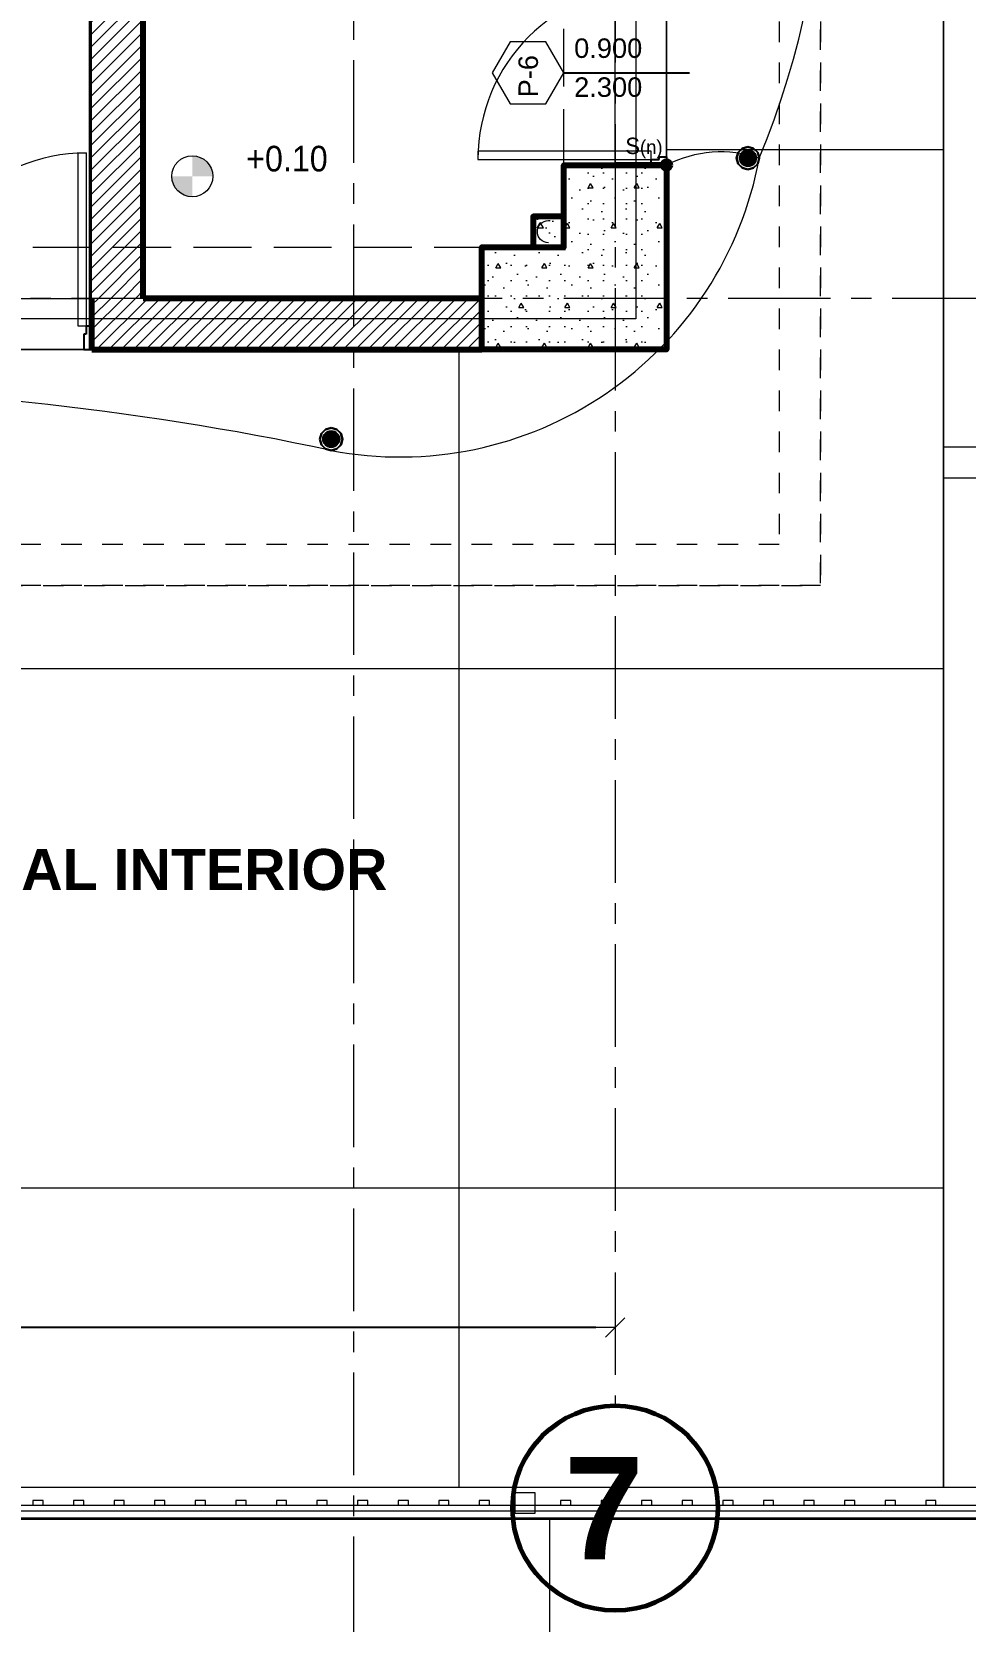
# Model space of a CAD drawing. Header units: inches. Extents: x 2704.1 to 2801.6, y 2415.6 to 2497.
# Drawn here: x 2761.33 to 2765.88, y 2426.38 to 2434.14 of the extents above; entities that cross this region are included whole.
import ezdxf
from ezdxf.lldxf.tags import DXFTag

# ---------------------------------------------------------------- set-up
doc = ezdxf.new("R2010")
doc.units = ezdxf.units.IN
doc.set_wipeout_variables(frame=1)
doc.header["$PDMODE"] = 1
for name, pattern in [('Hidden Line', [0.391222, 0.282222, -0.109]), ('Punto & Raya', [0.65, 0.5, -0.075, 0, -0.075]), ('Rayas', [0.1, 0.05, -0.05]), ('super', [0.125, 0.075, -0.05]), ('Wipeout_Contour', [1, 0, -1])]:
    doc.linetypes.add(name, pattern=pattern)
for name, color, linetype, lineweight in [('.', 10, 'Continuous', 0), ('ALUMBRADO_PVC', 6, 'PVC1', 30), ('pulsador', 4, 'Continuous', 40)]:
    doc.layers.add(name, color=color, linetype=linetype, lineweight=lineweight)
for name, color, linetype in [('02 _ ARQ _ ALB _ Cotas Ejes', 7, 'Continuous'), ('02 _ ARQ _ ALB _ Ejes Generales', 7, 'Continuous'), ('02 _ ARQ _ ZON _ Espacio.3D', 7, 'Continuous'), ('08 _ STR _ EXT _ 06 Columnas', 7, 'Continuous'), ('08 _ STR _ EXT _ 07 Losa Aligerada', 7, 'Continuous'), ('08 _ STR _ EXT _ 09 Vigas', 7, 'Continuous'), ('08 _ STR _ EXT _ 10 Vereda Exterior', 7, 'Continuous'), ('08 _ STR _ EXT _ Cerco Perimetrico', 7, 'Continuous'), ('08 _ STR _ EXT _ Estacionamiento-Pavimento', 7, 'Continuous'), ('Dibujo 2D - General', 7, 'Continuous'), ('ESQUEMAS', 7, 'Continuous'), ('Estructura - 04 MURO', 7, 'Continuous'), ('Estructura - Carga', 7, 'Continuous'), ('Estructura Compleja - Cubiertas', 7, 'Continuous'), ('Interior - Equipamiento', 7, 'Continuous'), ('LEYENDA', 7, 'Continuous'), ('Marcador - Secciones', 251, 'Continuous'), ('MEP - HVAC', 7, 'Continuous'), ('Notas - Textos', 7, 'Continuous')]:
    doc.layers.add(name, color=color, linetype=linetype)
doc.layers.add('DLX_TERR_LUM', color=7, linetype='Continuous', true_color=0x92fcfc)
doc.styles.add('Estilo_Generado_1', font='swisseb.ttf')
doc.styles.add('Estilo_Generado_4', font='swisse.ttf')
doc.styles.add('Texto - 080', font='GOTHIC.TTF', dxfattribs={"height": 0.08})
doc.styles.add('{18b73a54-fa43-428c-adcb-c1c7bbdf2c84}', font='Simplex.shx')
tags = doc.linetypes.add('PVC1', pattern='A,1,-0.19772,["PVC",{18b73a54-fa43-428c-adcb-c1c7bbdf2c84},S=0.13,R=0,X=0,Y=-0.061851],-0.507647', length=1.705367).pattern_tags.tags
tags[6] = DXFTag(74, 10)
doc.dimstyles.new('Estilo_Generado__1', dxfattribs={"dimtxt": 0.125, "dimasz": 0.095, "dimexe": 0.18, "dimexo": 0.3, "dimgap": 0, "dimtad": 0, "dimtih": 1, "dimtoh": 1, "dimzin": 0, "dimdsep": 46, "dimtxsty": 'Estilo_Generado_4', "dimblk": 'ARROWHEAD_6', "dimblk1": 'ARROWHEAD_6', "dimblk2": 'ARROWHEAD_6', "dimcen": 0.09, "dimse1": 1, "dimse2": 1, "dimclrd": 144, "dimclre": 144, "dimclrt": 7, "dimadec": 0, "dimazin": 0, "dimtfac": 1, "dimtdec": 4, "dimtmove": 0, "dimatfit": 3, "dimfxl": 1, "dimtolj": 1, "dimtzin": 0, "dimarcsym": 0})
pattern_1 = [(45, (2712.85563, 2425.385773), (-0.030052038, 0.030052038), [])]

# ---------------------------------------------------------------- blocks, each defined once
blk = doc.blocks.new('ARROWHEAD_6')
at = {"color": 0, "linetype": 'Continuous', "lineweight": 0}
for p, q in [((0, 0), (-1, 0)), ((-0.5, -0.5), (0.5, 0.5))]:
    blk.add_line(p, q, dxfattribs=at)
blk = doc.blocks.new('*D74')
at = {"layer": '02 _ ARQ _ ALB _ Cotas Ejes', "color": 144, "linetype": 'Continuous', "lineweight": -2, "transparency": 16777216}
for p, q in [((2757.2706, 2427.8164), (2760.4442, 2427.8164)), ((2764.0806, 2427.8164), (2760.8317, 2427.8164))]:
    blk.add_line(p, q, dxfattribs=at)
at = {"layer": 'Defpoints', "color": 0, "linetype": 'Continuous', "transparency": 16777216}
for p in [(2764.1756, 2432.8358), (2757.1756, 2428.1316), (2764.1756, 2427.8164)]:
    blk.add_point(p, dxfattribs=at)
at = {"layer": '02 _ ARQ _ ALB _ Cotas Ejes', "color": 144, "linetype": 'Continuous', "lineweight": -2, "transparency": 16777216, "xscale": 0.095, "yscale": 0.095, "zscale": 0.095, "rotation": 180}
blk.add_blockref('ARROWHEAD_6', (2757.1756, 2427.8164), dxfattribs=at)
at = {"layer": '02 _ ARQ _ ALB _ Cotas Ejes', "color": 144, "linetype": 'Continuous', "lineweight": -2, "transparency": 16777216, "xscale": 0.095, "yscale": 0.095, "zscale": 0.095}
blk.add_blockref('ARROWHEAD_6', (2764.1756, 2427.8164), dxfattribs=at)
at = {"layer": '02 _ ARQ _ ALB _ Cotas Ejes', "color": 7, "linetype": 'Continuous', "lineweight": 13, "transparency": 16777216, "insert": (2760.638, 2427.8164), "char_height": 0.125, "attachment_point": 5, "style": 'Estilo_Generado_4'}
blk.add_mtext('\\A1;7.00', dxfattribs=at)
blk = doc.blocks.new('luminaria exterior')
at = {"layer": '.'}
h = blk.add_hatch(dxfattribs=at)
h.set_pattern_fill('TRIANG', color=4, scale=0.005)
h.set_pattern_definition([(60, (0, 0), (-0.000937499998, 0.00162379763), [0.0009375, -0.0009375]), (120, (0, 0), (-0.001874999998, 1e-12), [0.0009375, -0.0009375]), (0, (-0.0004687, 0.0008119), (0.0009375, 0.00162379763), [0.0009375, -0.0009375])])
edge = h.paths.add_edge_path()
edge.add_arc((123.5526, 16.6566), 0.0381, 0, 360)
h = blk.add_hatch(dxfattribs=at)
h.set_pattern_fill('TRANS', color=4)
h.set_pattern_definition([(0, (0, 0), (0, 0.25), []), (0, (0, 0.125), (0, 0.25), [0.125, -0.125])])
h.paths.add_polyline_path([(123.5249, 16.6566, 1), (123.5802, 16.6566, 1)])
at = {"color": 3}
blk.add_circle((123.5526, 16.6566), 0.0395, dxfattribs=at)
at = {"layer": 'DLX_TERR_LUM', "color": 3}
for points in [[(123.5048, 16.6841, 0), (123.4974, 16.6566, 0)], [(123.4974, 16.6566, 0), (123.5048, 16.6841, 0)], [(123.4977, 16.6566, 0), (123.5051, 16.6841, 0)], [(123.5051, 16.6841, 0), (123.4977, 16.6566, 0)], [(123.5249, 16.7042, 0), (123.5048, 16.6841, 0)], [(123.5048, 16.6841, 0), (123.5249, 16.7042, 0)], [(123.5048, 16.6841, 0), (123.5051, 16.6841, 0)], [(123.5051, 16.6841, 0), (123.5048, 16.6841, 0)], [(123.5051, 16.6841, 0), (123.5252, 16.7042, 0)], [(123.5252, 16.7042, 0), (123.5051, 16.6841, 0)], [(123.5182, 16.6763, 0), (123.5129, 16.6566, 0)], [(123.5129, 16.6566, 0), (123.5182, 16.6763, 0)], [(123.5327, 16.6908, 0), (123.5182, 16.6763, 0)], [(123.5182, 16.6763, 0), (123.5327, 16.6908, 0)], [(123.5524, 16.7116, 0), (123.5249, 16.7042, 0)], [(123.5249, 16.7042, 0), (123.5524, 16.7116, 0)], [(123.5249, 16.7042, 0), (123.5252, 16.7042, 0)], [(123.5252, 16.7042, 0), (123.5249, 16.7042, 0)], [(123.5252, 16.7042, 0), (123.5527, 16.7116, 0)], [(123.5527, 16.7116, 0), (123.5252, 16.7042, 0)], [(123.5524, 16.6961, 0), (123.5327, 16.6908, 0)], [(123.5327, 16.6908, 0), (123.5524, 16.6961, 0)], [(123.5799, 16.7042, 0), (123.5524, 16.7116, 0)], [(123.5524, 16.7116, 0), (123.5799, 16.7042, 0)], [(123.5722, 16.6908, 0), (123.5524, 16.6961, 0)], [(123.5524, 16.6961, 0), (123.5722, 16.6908, 0)], [(123.5527, 16.7116, 0), (123.5802, 16.7042, 0)], [(123.5802, 16.7042, 0), (123.5527, 16.7116, 0)], [(123.5722, 16.6908, 0), (123.5866, 16.6763, 0)], [(123.6, 16.6841, 0), (123.5799, 16.7042, 0)], [(123.5799, 16.7042, 0), (123.6, 16.6841, 0)], [(123.5802, 16.7042, 0), (123.6004, 16.6841, 0)], [(123.6004, 16.6841, 0), (123.5802, 16.7042, 0)], [(123.5919, 16.6566, 0), (123.5866, 16.6763, 0)], [(123.5866, 16.6763, 0), (123.5919, 16.6566, 0)], [(123.6074, 16.6566, 0), (123.6, 16.6841, 0)], [(123.6, 16.6841, 0), (123.6074, 16.6566, 0)], [(123.6004, 16.6841, 0), (123.6077, 16.6566, 0)], [(123.6077, 16.6566, 0), (123.6004, 16.6841, 0)], [(123.4974, 16.6566, 0), (123.4977, 16.6566, 0)], [(123.4974, 16.6566, 0), (123.5048, 16.6291, 0)], [(123.4977, 16.6566, 0), (123.4974, 16.6566, 0)], [(123.5048, 16.6291, 0), (123.4974, 16.6566, 0)], [(123.5051, 16.6291, 0), (123.4977, 16.6566, 0)], [(123.4977, 16.6566, 0), (123.5051, 16.6291, 0)], [(123.5048, 16.6291, 0), (123.5249, 16.6089, 0)], [(123.5249, 16.6089, 0), (123.5048, 16.6291, 0)], [(123.5252, 16.6089, 0), (123.5051, 16.6291, 0)], [(123.5051, 16.6291, 0), (123.5252, 16.6089, 0)], [(123.5129, 16.6566, 0), (123.5182, 16.6368, 0)], [(123.5182, 16.6368, 0), (123.5129, 16.6566, 0)], [(123.5182, 16.6368, 0), (123.5327, 16.6224, 0)], [(123.5327, 16.6224, 0), (123.5182, 16.6368, 0)], [(123.5249, 16.6089, 0), (123.5524, 16.6016, 0)], [(123.5252, 16.6089, 0), (123.5249, 16.6089, 0)], [(123.5249, 16.6089, 0), (123.5252, 16.6089, 0)], [(123.5524, 16.6016, 0), (123.5249, 16.6089, 0)], [(123.5527, 16.6016, 0), (123.5252, 16.6089, 0)], [(123.5252, 16.6089, 0), (123.5527, 16.6016, 0)], [(123.5327, 16.6224, 0), (123.5524, 16.6171, 0)], [(123.5524, 16.6171, 0), (123.5327, 16.6224, 0)], [(123.5524, 16.6171, 0), (123.5722, 16.6224, 0)], [(123.5722, 16.6224, 0), (123.5524, 16.6171, 0)], [(123.5524, 16.6016, 0), (123.5799, 16.6089, 0)], [(123.5799, 16.6089, 0), (123.5524, 16.6016, 0)], [(123.5802, 16.6089, 0), (123.5527, 16.6016, 0)], [(123.5527, 16.6016, 0), (123.5802, 16.6089, 0)], [(123.5722, 16.6224, 0), (123.5866, 16.6368, 0)], [(123.5866, 16.6368, 0), (123.5722, 16.6224, 0)], [(123.5799, 16.6089, 0), (123.6, 16.6291, 0)], [(123.6, 16.6291, 0), (123.5799, 16.6089, 0)], [(123.5799, 16.6089, 0), (123.5802, 16.6089, 0)], [(123.5802, 16.6089, 0), (123.5799, 16.6089, 0)], [(123.6004, 16.6291, 0), (123.5802, 16.6089, 0)], [(123.5802, 16.6089, 0), (123.6004, 16.6291, 0)], [(123.5866, 16.6368, 0), (123.5919, 16.6566, 0)], [(123.5919, 16.6566, 0), (123.5866, 16.6368, 0)], [(123.6, 16.6291, 0), (123.6074, 16.6566, 0)], [(123.6074, 16.6566, 0), (123.6, 16.6291, 0)], [(123.6077, 16.6566, 0), (123.6004, 16.6291, 0)], [(123.6004, 16.6291, 0), (123.6077, 16.6566, 0)], [(123.6074, 16.6566, 0), (123.6077, 16.6566, 0)], [(123.6077, 16.6566, 0), (123.6074, 16.6566, 0)]]:
    blk.add_polyline3d(points, dxfattribs=at)
at = {"layer": 'DLX_TERR_LUM'}
for points in [[(123.5524, 16.7116, 0), (123.5527, 16.7116, 0)], [(123.5527, 16.7116, 0), (123.5524, 16.7116, 0)], [(123.5866, 16.6763, 0), (123.5722, 16.6908, 0)], [(123.5799, 16.7042, 0), (123.5802, 16.7042, 0)], [(123.5802, 16.7042, 0), (123.5799, 16.7042, 0)], [(123.6, 16.6841, 0), (123.6004, 16.6841, 0)], [(123.6004, 16.6841, 0), (123.6, 16.6841, 0)], [(123.5048, 16.6291, 0), (123.5051, 16.6291, 0)], [(123.5051, 16.6291, 0), (123.5048, 16.6291, 0)], [(123.5524, 16.6016, 0), (123.5527, 16.6016, 0)], [(123.5527, 16.6016, 0), (123.5524, 16.6016, 0)], [(123.6, 16.6291, 0), (123.6004, 16.6291, 0)], [(123.6004, 16.6291, 0), (123.6, 16.6291, 0)]]:
    blk.add_polyline3d(points, dxfattribs=at)
blk = doc.blocks.new('pulsador')
at = {"layer": 'pulsador', "lineweight": 40}
h = blk.add_hatch(color=4, dxfattribs=at)
h.dxf.hatch_style = 1
h.paths.add_polyline_path([(246.2314, 46.0882, 1), (246.279, 46.0882, 1)])
h.paths.add_polyline_path([(246.2786, 46.0882, -1), (246.2317, 46.0882, -1)], flags=16)
h.paths.add_polyline_path([(246.271, 46.0882, -1), (246.2393, 46.0882, -1)], flags=0)
at = {"layer": 'pulsador'}
h = blk.add_hatch(color=4, dxfattribs=at)
h.dxf.hatch_style = 1
h.paths.add_polyline_path([(246.2393, 46.0882, 1), (246.271, 46.0882, 1)])
at = {"layer": 'pulsador', "color": 4, "lineweight": 50}
blk.add_circle((246.2552, 46.0882), 0.0238, dxfattribs=at)
at = {"layer": 'pulsador', "color": 4, "lineweight": 40}
blk.add_circle((246.2552, 46.0882), 0.0235, dxfattribs=at)
at = {"layer": 'pulsador', "color": 4}
blk.add_circle((246.2552, 46.0882), 0.0159, dxfattribs=at)

msp = doc.modelspace()

# ---------------------------------------------------------------- hatches: boundary and pattern name
at = {"linetype": 'Continuous', "lineweight": 13, "true_color": 0x636466}
for points in [[(2762.1145, 2433.4313), (2762.2145, 2433.4313), (2762.2069, 2433.4696), (2762.1853, 2433.502), (2762.1528, 2433.5237), (2762.1145, 2433.5313)], [(2762.1145, 2433.4313), (2762.0145, 2433.4313), (2762.0222, 2433.393), (2762.0438, 2433.3606), (2762.0763, 2433.3389), (2762.1145, 2433.3313)]]:
    msp.add_hatch(color=251, dxfattribs=at).paths.add_polyline_path(points)
at = {"layer": '08 _ STR _ EXT _ 10 Vereda Exterior', "linetype": 'Continuous', "lineweight": 13}
h = msp.add_hatch(dxfattribs=at)
h.set_pattern_fill('RETÍCULA_100X100_0002', color=251, style=0, pattern_type=2)
h.set_pattern_definition([(360, (2716.613, 2443.6885), (0, 2.53199), []), (90, (2716.613, 2443.6885), (-3.6, 0), [])])
h.paths.add_polyline_path([(2715.0256, 2429.0071), (2717.1469, 2426.8858), (2722.1756, 2426.8858), (2722.1756, 2431.8858), (2753.3756, 2431.8858), (2753.3756, 2426.8858), (2765.7756, 2426.8858), (2765.7756, 2444.4717), (2764.4256, 2444.4717), (2764.4256, 2432.5858), (2721.9256, 2432.5858), (2721.9256, 2433.2358), (2719.3758, 2433.2358, -0.414214), (2719.1257, 2433.4858), (2719.1257, 2434.2358, -0.414213), (2719.3758, 2434.4858), (2721.9256, 2434.4858), (2721.9256, 2437.3858), (2719.3758, 2437.3858, -0.414214), (2719.1257, 2437.6358), (2719.1257, 2438.3858, -0.414213), (2719.3758, 2438.6358), (2721.9256, 2438.6358), (2721.9256, 2441.5358), (2719.3757, 2441.5358, -0.414214), (2719.1257, 2441.7858), (2719.1257, 2442.5358, -0.414213), (2719.3757, 2442.7858), (2721.6256, 2442.7858), (2721.6262, 2446.4357), (2715.0256, 2446.4357)])
at = {"layer": 'Estructura - Carga', "linetype": 'Continuous', "lineweight": 13}
h = msp.add_hatch(dxfattribs=at)
h.set_pattern_fill('HORMIGÓN_ARMADO_0002', color=251, style=0, pattern_type=2)
h.set_pattern_definition([(0, (2712.85563, 2425.38577), (0, 0.3117692), [0.03, -0.15]), (0, (2712.94563, 2425.54166), (0, 0.3117692), [0.03, -0.15]), (60, (2712.85563, 2425.38577), (-0.27, 0.1558846), [0.03, -0.15]), (60, (2713.03563, 2425.38577), (-0.27, 0.1558846), [0.03, -0.15]), (120, (2712.88563, 2425.38577), (0.27, 0.1558846), [0.03, -0.15]), (120, (2713.06563, 2425.38577), (0.27, 0.1558846), [0.03, -0.15]), (0, (2712.85563, 2425.41577), (0, 0.06), [0, -0.06, 0, -0.09]), (45, (2712.88563, 2425.41577), (-0.04242641, 0.04242641), [0, -0.045, 0, -0.075])])
h.paths.add_polyline_path([(2763.7756, 2433.0858), (2763.9256, 2433.0858), (2763.9256, 2433.2358), (2763.7756, 2433.2358)])

# ---------------------------------------------------------------- linework, layer by layer
at = {"color": 251, "linetype": 'Continuous', "lineweight": 13, "true_color": 0x636466}
msp.add_circle((2762.1145, 2433.4313), 0.1, dxfattribs=at)
at = {"layer": '02 _ ARQ _ ALB _ Ejes Generales', "color": 251, "linetype": 'Punto & Raya', "lineweight": 13}
msp.add_line((2764.1756, 2471.2858), (2764.1756, 2427.4358), dxfattribs=at)
at = {"layer": '02 _ ARQ _ ZON _ Espacio.3D', "color": 9, "linetype": 'Continuous', "lineweight": 5, "flags": 128}
for points in [[(2757.4256, 2432.8358), (2761.6256, 2432.8358), (2761.6256, 2436.8358), (2757.4256, 2436.8358)], [(2761.8756, 2436.8358), (2761.8756, 2432.8358), (2763.5256, 2432.8358), (2763.5256, 2433.0858), (2763.9256, 2433.0858), (2763.9256, 2433.4858), (2764.1756, 2433.4858), (2764.1756, 2436.8358)]]:
    msp.add_lwpolyline(points, close=True, dxfattribs=at)
at = {"layer": '08 _ STR _ EXT _ 07 Losa Aligerada', "color": 254, "linetype": 'Rayas', "lineweight": 18, "flags": 128}
msp.add_lwpolyline([(2721.0256, 2453.325), (2720.5256, 2453.325), (2720.5256, 2431.1858), (2738.0909, 2431.1858), (2738.0909, 2432.5858), (2743.2871, 2432.5858), (2743.2871, 2431.3863), (2749.9256, 2431.3863), (2749.9256, 2428.7611), (2757.4256, 2428.7611), (2757.4256, 2431.4358), (2765.1756, 2431.4358), (2765.1756, 2440.3857), (2764.4256, 2440.3857), (2764.4256, 2443.4858), (2764.4256, 2443.4858), (2764.4256, 2445.7358), (2759.5256, 2445.7358), (2759.5256, 2447.7358), (2759.5256, 2447.9858), (2759.5256, 2449.8858), (2759.5256, 2450.1358), (2759.5256, 2452.1358), (2764.4256, 2452.1358), (2764.4256, 2455.0858), (2764.4256, 2455.0858), (2764.4256, 2460.5863), (2765.3756, 2460.5863), (2765.3756, 2466.4858), (2751.8109, 2466.4858), (2751.8109, 2466.1859), (2746.9035, 2466.1859), (2746.9035, 2465.8859), (2736.2256, 2465.8859), (2736.2256, 2469.2593), (2729.1255, 2469.2593), (2729.1255, 2465.2858), (2723.9757, 2465.2858), (2723.9757, 2466.3358), (2720.8756, 2466.3358), (2720.8756, 2463.0857), (2721.9256, 2463.0857), (2721.9256, 2459.2858), (2721.0256, 2459.2858)], close=True, dxfattribs=at)
at = {"layer": '08 _ STR _ EXT _ 07 Losa Aligerada', "color": 254, "linetype": 'Continuous', "lineweight": 18, "flags": 128}
msp.add_lwpolyline([(2721.9256, 2432.5858), (2764.4256, 2432.5858), (2764.4256, 2465.2858), (2721.9256, 2465.2858)], dxfattribs=at)
at = {"layer": '08 _ STR _ EXT _ 09 Vigas', "color": 251, "linetype": 'Hidden Line', "lineweight": 13}
for p, q in [((2764.4256, 2432.5858), (2764.4256, 2446.0858)), ((2763.9256, 2433.0858), (2763.9256, 2442.2858))]:
    msp.add_line(p, q, dxfattribs=at)
at = {"layer": '08 _ STR _ EXT _ 09 Vigas', "color": 251, "linetype": 'super', "lineweight": 13}
for p, q in [((2764.9756, 2440.3857), (2764.9756, 2431.6358)), ((2765.1756, 2440.3857), (2765.1756, 2431.4358)), ((2764.9756, 2431.6358), (2757.4256, 2431.6358)), ((2765.1756, 2431.4358), (2757.4256, 2431.4358))]:
    msp.add_line(p, q, dxfattribs=at)
at = {"layer": '08 _ STR _ EXT _ 10 Vereda Exterior', "color": 7, "linetype": 'Continuous', "lineweight": 18, "flags": 128}
msp.add_lwpolyline([(2722.1756, 2431.8858), (2753.3756, 2431.8858), (2753.3756, 2426.8858), (2765.7756, 2426.8858), (2765.7756, 2444.4717), (2764.4256, 2444.4717), (2764.4256, 2432.5858), (2721.9256, 2432.5858)], dxfattribs=at)
at = {"layer": 'ALUMBRADO_PVC', "linetype": 'PVC1', "lineweight": 15, "ltscale": 0.2}
for centre, radius, start, end in [((2761.0755, 2435.1012), 4.1183, 337.41545, 22.57322), ((2764.692, 2432.9648), 0.5851, 71.45502, 117.07954), ((2759.8232, 2418.1542), 14.2526, 77.97909, 101.95269)]:
    msp.add_arc(centre, radius, start, end, dxfattribs=at)
at = {"layer": 'Estructura - 04 MURO', "color": 152, "linetype": 'Continuous', "lineweight": 25}
msp.add_line((2763.9256, 2433.9358), (2764.5381, 2433.9358), dxfattribs=at)
at = {"layer": 'Estructura - 04 MURO', "color": 165, "linetype": 'Continuous', "lineweight": 15}
for p, q in [((2761.5576, 2432.7008), (2761.5576, 2433.5448)), ((2761.5576, 2433.5448), (2761.5976, 2433.5448)), ((2764.3506, 2433.5538), (2763.5066, 2433.5538)), ((2763.5066, 2433.5538), (2763.5066, 2433.5138)), ((2763.5066, 2433.5138), (2764.3506, 2433.5138)), ((2764.3506, 2433.5138), (2764.3506, 2433.5538))]:
    msp.add_line(p, q, dxfattribs=at)
at = {"layer": 'Estructura - 04 MURO', "color": 165, "linetype": 'Continuous', "lineweight": 25}
for p, q in [((2764.3506, 2433.4858), (2764.3506, 2433.5138)), ((2764.3506, 2433.5138), (2764.3906, 2433.5138)), ((2764.3906, 2433.5138), (2764.3906, 2433.5258)), ((2764.3906, 2433.5258), (2764.4256, 2433.5258)), ((2764.4256, 2433.5258), (2764.4256, 2433.4858)), ((2764.4256, 2433.4858), (2764.3506, 2433.4858)), ((2761.5856, 2432.6608), (2761.5856, 2432.5858))]:
    msp.add_line(p, q, dxfattribs=at)
at = {"layer": 'Estructura - 04 MURO', "color": 7, "linetype": 'Continuous', "lineweight": 80}
msp.add_line((2764.4256, 2433.4858), (2764.1756, 2433.4858), dxfattribs=at)
at = {"layer": 'Estructura - 04 MURO', "color": 251, "linetype": 'Continuous', "lineweight": 13, "flags": 128}
msp.add_lwpolyline([(2763.5756, 2433.9358), (2763.6631, 2433.7842), (2763.8381, 2433.7842), (2763.9256, 2433.9358), (2763.8381, 2434.0873), (2763.6631, 2434.0873)], close=True, dxfattribs=at)
at = {"layer": 'Estructura - 04 MURO', "color": 175, "linetype": 'Continuous', "lineweight": 15}
msp.add_arc((2764.3506, 2433.5138), 0.844, 90, 180, dxfattribs=at)
at = {"layer": 'Estructura - Carga', "color": 7, "linetype": 'Continuous', "lineweight": 80, "flags": 128}
msp.add_lwpolyline([(2763.7756, 2433.0858), (2763.9256, 2433.0858), (2763.9256, 2433.2358), (2763.7756, 2433.2358)], close=True, dxfattribs=at)
at = {"layer": 'Interior - Equipamiento', "color": 175, "linetype": 'Continuous', "lineweight": 13, "flags": 128}
msp.add_lwpolyline([(2770.7756, 2431.9608), (2770.7756, 2432.1108), (2765.7756, 2432.1108), (2765.7756, 2431.9608)], close=True, dxfattribs=at)
at = {"layer": 'MEP - HVAC', "color": 7, "linetype": 'Continuous', "lineweight": 13, "flags": 128}
msp.add_lwpolyline([(2763.8506, 2433.1068, -1), (2763.8506, 2433.2148, -1)], format="xyb", dxfattribs=at)

# ---------------------------------------------------------------- block references
at = {"color": 4, "lineweight": 40}
msp.add_blockref('pulsador', (2518.1704, 2387.3976), dxfattribs=at)
for p in [(2641.2703, 2416.863), (2641.2703, 2416.863), (2639.2392, 2415.4927), (2639.2392, 2415.4927), (2639.2392, 2415.4927)]:
    msp.add_blockref('luminaria exterior', p)

# ---------------------------------------------------------------- texts
at = {"color": 251, "lineweight": 13, "true_color": 0x636466, "insert": (2762.377, 2433.453), "char_height": 0.125, "attachment_point": 7, "style": 'Estilo_Generado_4'}
msp.add_mtext('\\A1;{\\W0.900000x;\\pql;\\fSwis721 Ex BT|b0|i0|c0|p34;+0.10}', dxfattribs=at)
at = {"layer": 'Estructura - 04 MURO', "color": 251, "lineweight": 25, "char_height": 0.095, "attachment_point": 7, "style": 'Estilo_Generado_4'}
for s, insert in [('\\A1;{\\pql;\\pt0;\\fSwis721 Ex BT|b0|i0|c0|p34;0.900\\fSwis721 Ex BT|b0|i0|c0|p34;\\A1{\\H.66x;\\S^  ;}\\fSwis721 Ex BT|b0|i0|c0|p34;\\fSwis721 Ex BT|b0|i0|c0|p34;}', (2763.9756, 2433.9807)), ('\\A1;{\\pql;\\pt0;\\fSwis721 Ex BT|b0|i0|c0|p34;2.300\\fSwis721 Ex BT|b0|i0|c0|p34;\\A1{\\H.66x;\\S^  ;}\\fSwis721 Ex BT|b0|i0|c0|p34;\\fSwis721 Ex BT|b0|i0|c0|p34;}', (2763.9756, 2433.7908))]:
    msp.add_mtext(s, dxfattribs=dict(at, insert=insert))
at = {"layer": 'Estructura - 04 MURO', "color": 251, "lineweight": 25, "insert": (2763.8006, 2433.8159), "char_height": 0.095, "attachment_point": 7, "rotation": 90, "style": 'Estilo_Generado_4'}
msp.add_mtext('\\A1;{\\pql;\\pt0;\\fSwis721 Ex BT|b0|i0|c0|p34;P-6\\fSwis721 Ex BT|b0|i0|c0|p34;\\fSwis721 Ex BT|b0|i0|c0|p34;\\fSwis721 Ex BT|b0|i0|c0|p34;}', dxfattribs=at)
at = {"layer": 'LEYENDA', "linetype": 'Continuous', "lineweight": 0, "insert": (2764.2251, 2433.5192, 4186.2907), "char_height": 0.08, "width": 0.77003, "attachment_point": 7, "style": 'Texto - 080'}
msp.add_mtext('S{\\H0.84375x;(n)}', dxfattribs=at)
at = {"layer": 'Notas - Textos', "color": 251, "linetype": 'Continuous', "lineweight": 13, "insert": (2760.8305, 2430.1505), "char_height": 0.2, "attachment_point": 2, "style": 'Estilo_Generado_1'}
msp.add_mtext('\\A1;{\\pqc;\\fSwis721 Ex BT|b1|i0|c0|p34;VEREDA PERIMETRAL\\fSwis721 Ex BT|b1|i0|c0|p34; INTERIOR}', dxfattribs=at)

# ---------------------------------------------------------------- next in the draw order: wipeouts: each hides what was drawn before it
at = {"color": 254, "linetype": 'Wipeout_Contour', "lineweight": 0, "ltscale": 226.824104}
msp.add_wipeout([(2755.5256, 2425.5358), (2783.5756, 2425.5358), (2783.5756, 2426.8858), (2755.5256, 2426.8858)], dxfattribs=at).dxf.layer = 'Estructura Compleja - Cubiertas'

# ---------------------------------------------------------------- next in the draw order: hatches: boundary and pattern name
at = {"layer": 'Estructura Compleja - Cubiertas', "linetype": 'Continuous', "lineweight": 13}
h = msp.add_hatch(dxfattribs=at)
h.set_pattern_fill('CEMENTO_PULIDO_1_50X3_00_69', color=252, style=0, pattern_type=2)
h.set_pattern_definition([(0, (2712.8556, 2425.3858), (0, 1.5), []), (90, (2712.8556, 2425.3858), (-3, 0), [])])
h.paths.add_polyline_path([(2755.5256, 2425.5358), (2783.5756, 2425.5358), (2783.5756, 2426.8858), (2755.5256, 2426.8858)])

# ---------------------------------------------------------------- next in the draw order: linework, layer by layer
at = {"layer": '08 _ STR _ EXT _ Cerco Perimetrico', "color": 7, "linetype": 'Continuous', "lineweight": 13, "flags": 128}
msp.add_lwpolyline([(2753.3756, 2426.8858), (2771.5004, 2426.8858)], dxfattribs=at)
at = {"layer": '08 _ STR _ EXT _ Estacionamiento-Pavimento', "color": 7, "linetype": 'Continuous', "lineweight": 18, "flags": 128}
msp.add_lwpolyline([(2721.9256, 2466.2358), (2765.7756, 2466.2358), (2765.7756, 2426.8858), (2782.6256, 2426.8858), (2782.6256, 2472.1702), (2769.0756, 2472.323), (2769.0756, 2476.2358), (2721.9256, 2476.2358)], close=True, dxfattribs=at)
at = {"layer": 'Estructura Compleja - Cubiertas', "color": 252, "linetype": 'Continuous', "lineweight": 13, "flags": 128}
msp.add_lwpolyline([(2755.5256, 2426.8858), (2783.5756, 2426.8858)], dxfattribs=at)

# ---------------------------------------------------------------- next in the draw order: wipeouts: each hides what was drawn before it
at = {"color": 254, "linetype": 'Wipeout_Contour', "lineweight": 0, "ltscale": 198.731443}
msp.add_wipeout([(2753.5256, 2426.8858), (2771.5004, 2426.8858), (2771.5004, 2427.0358), (2753.5256, 2427.0358)], dxfattribs=at).dxf.layer = '08 _ STR _ EXT _ Cerco Perimetrico'
at = {"color": 254, "linetype": 'Wipeout_Contour', "lineweight": 0, "ltscale": 201.031811}
msp.add_wipeout([(2761.6256, 2432.5858), (2763.5256, 2432.5858), (2763.5256, 2432.8358), (2761.6256, 2432.8358)], dxfattribs=at).dxf.layer = 'Estructura - 04 MURO'

# ---------------------------------------------------------------- next in the draw order: hatches: boundary and pattern name
at = {"layer": '08 _ STR _ EXT _ 06 Columnas', "linetype": 'Continuous', "lineweight": 9}
h = msp.add_hatch(dxfattribs=at)
h.set_pattern_fill('HORMIGÓN_EN_MASA_0002', style=0, pattern_type=2)
h.set_pattern_definition([(0, (2712.85563, 2425.38577), (0, 0.3897114), [0.024375, -0.200625]), (0, (2712.96813, 2425.58063), (0, 0.3897114), [0.024375, -0.200625]), (60, (2712.85563, 2425.38577), (-0.3375, 0.1948557), [0.024375, -0.200625]), (60, (2713.08063, 2425.38577), (-0.3375, 0.1948557), [0.024375, -0.200625]), (120, (2712.88, 2425.38577), (0.3375, 0.1948557), [0.024375, -0.200625]), (120, (2713.105, 2425.38577), (0.3375, 0.1948557), [0.024375, -0.200625]), (0, (2712.85563, 2425.42327), (0, 0.075), [0, -0.075, 0, -0.1125]), (45, (2712.89313, 2425.42327), (-0.05303301, 0.05303301), [0, -0.05625, 0, -0.09375])])
h.paths.add_polyline_path([(2764.4256, 2433.4858), (2763.9256, 2433.4858), (2763.9256, 2433.0858), (2763.5256, 2433.0858), (2763.5256, 2432.5858), (2764.4256, 2432.5858)])
at = {"layer": 'Estructura - 04 MURO', "linetype": 'Continuous', "lineweight": 5}
h = msp.add_hatch(dxfattribs=at)
h.set_pattern_fill('LADRILLO_COMÚN_0002', color=252, style=0, pattern_type=2)
h.set_pattern_definition(pattern_1)
h.paths.add_polyline_path([(2761.6256, 2432.5858), (2763.5256, 2432.5858), (2763.5256, 2432.8358), (2761.6256, 2432.8358)])

# ---------------------------------------------------------------- next in the draw order: linework, layer by layer
at = {"layer": '02 _ ARQ _ ALB _ Ejes Generales', "color": 7, "linetype": 'Continuous', "lineweight": 60}
msp.add_circle((2764.1756, 2426.9358), 0.5, dxfattribs=at)
at = {"layer": '08 _ STR _ EXT _ 06 Columnas', "color": 7, "linetype": 'Continuous', "lineweight": 80, "flags": 128}
msp.add_lwpolyline([(2764.4256, 2433.4858), (2764.4256, 2432.5858), (2763.5256, 2432.5858), (2763.5256, 2433.0858), (2763.9256, 2433.0858), (2763.9256, 2433.4858)], close=True, dxfattribs=at)
at = {"layer": '08 _ STR _ EXT _ 09 Vigas', "color": 251, "linetype": 'Hidden Line', "lineweight": 13}
msp.add_line((2764.4256, 2432.5858), (2721.9256, 2432.5858), dxfattribs=at)
at = {"layer": '08 _ STR _ EXT _ Cerco Perimetrico', "color": 167, "linetype": 'Continuous', "lineweight": 18}
for p, q in [((2753.4498, 2426.9233), (2771.4504, 2426.9233)), ((2771.4504, 2426.9483), (2753.4514, 2426.9483))]:
    msp.add_line(p, q, dxfattribs=at)
at = {"layer": '08 _ STR _ EXT _ Cerco Perimetrico', "color": 7, "linetype": 'Continuous', "lineweight": 13, "flags": 128}
msp.add_lwpolyline([(2771.5004, 2427.0358), (2753.5256, 2427.0358)], dxfattribs=at)
at = {"layer": '08 _ STR _ EXT _ Cerco Perimetrico', "color": 167, "linetype": 'Continuous', "lineweight": 18, "flags": 128}
msp.add_lwpolyline([(2763.6862, 2427.0108), (2763.6862, 2426.9108), (2763.7862, 2426.9108), (2763.7862, 2427.0108)], close=True, dxfattribs=at)
for points in [[(2761.3876, 2426.9483), (2761.3876, 2426.9733), (2761.3376, 2426.9733), (2761.3376, 2426.9483)], [(2761.5854, 2426.9483), (2761.5854, 2426.9733), (2761.5354, 2426.9733), (2761.5354, 2426.9483)], [(2761.7832, 2426.9483), (2761.7832, 2426.9733), (2761.7332, 2426.9733), (2761.7332, 2426.9483)], [(2761.981, 2426.9483), (2761.981, 2426.9733), (2761.931, 2426.9733), (2761.931, 2426.9483)], [(2762.1788, 2426.9483), (2762.1788, 2426.9733), (2762.1288, 2426.9733), (2762.1288, 2426.9483)], [(2762.3766, 2426.9483), (2762.3766, 2426.9733), (2762.3266, 2426.9733), (2762.3266, 2426.9483)], [(2762.5744, 2426.9483), (2762.5744, 2426.9733), (2762.5244, 2426.9733), (2762.5244, 2426.9483)], [(2762.7722, 2426.9483), (2762.7722, 2426.9733), (2762.7222, 2426.9733), (2762.7222, 2426.9483)], [(2762.97, 2426.9483), (2762.97, 2426.9733), (2762.92, 2426.9733), (2762.92, 2426.9483)], [(2763.1678, 2426.9483), (2763.1678, 2426.9733), (2763.1178, 2426.9733), (2763.1178, 2426.9483)], [(2763.3656, 2426.9483), (2763.3656, 2426.9733), (2763.3156, 2426.9733), (2763.3156, 2426.9483)], [(2763.5634, 2426.9483), (2763.5634, 2426.9733), (2763.5134, 2426.9733), (2763.5134, 2426.9483)], [(2763.959, 2426.9483), (2763.959, 2426.9733), (2763.909, 2426.9733), (2763.909, 2426.9483)], [(2764.1568, 2426.9483), (2764.1568, 2426.9733), (2764.1068, 2426.9733), (2764.1068, 2426.9483)], [(2764.3546, 2426.9483), (2764.3546, 2426.9733), (2764.3046, 2426.9733), (2764.3046, 2426.9483)], [(2764.5524, 2426.9483), (2764.5524, 2426.9733), (2764.5024, 2426.9733), (2764.5024, 2426.9483)], [(2764.7502, 2426.9483), (2764.7502, 2426.9733), (2764.7002, 2426.9733), (2764.7002, 2426.9483)], [(2764.948, 2426.9483), (2764.948, 2426.9733), (2764.898, 2426.9733), (2764.898, 2426.9483)], [(2765.1458, 2426.9483), (2765.1458, 2426.9733), (2765.0958, 2426.9733), (2765.0958, 2426.9483)], [(2765.3436, 2426.9483), (2765.3436, 2426.9733), (2765.2936, 2426.9733), (2765.2936, 2426.9483)], [(2765.5414, 2426.9483), (2765.5414, 2426.9733), (2765.4914, 2426.9733), (2765.4914, 2426.9483)], [(2765.7392, 2426.9483), (2765.7392, 2426.9733), (2765.6892, 2426.9733), (2765.6892, 2426.9483)]]:
    msp.add_lwpolyline(points, dxfattribs=at)
at = {"layer": 'ALUMBRADO_PVC', "linetype": 'PVC1', "lineweight": 15, "ltscale": 0.2}
msp.add_arc((2763.1278, 2433.8418), 1.7796, 259.10844, 349.56559, dxfattribs=at)
at = {"layer": 'Estructura - 04 MURO', "color": 7, "linetype": 'Continuous', "lineweight": 80}
msp.add_line((2761.6256, 2432.5858), (2761.6256, 2436.8358), dxfattribs=at)
at = {"layer": 'Estructura - 04 MURO', "color": 165, "linetype": 'Continuous', "lineweight": 15}
for p, q in [((2761.5976, 2433.5448), (2761.5976, 2432.7008)), ((2761.5976, 2432.7008), (2761.5576, 2432.7008))]:
    msp.add_line(p, q, dxfattribs=at)
at = {"layer": 'Estructura - 04 MURO', "color": 165, "linetype": 'Continuous', "lineweight": 25}
for p, q in [((2761.5976, 2432.6608), (2761.5856, 2432.6608)), ((2761.6256, 2432.7008), (2761.5976, 2432.7008)), ((2761.5976, 2432.7008), (2761.5976, 2432.6608)), ((2761.6256, 2432.5858), (2761.6256, 2432.7008)), ((2761.5856, 2432.5858), (2761.6256, 2432.5858))]:
    msp.add_line(p, q, dxfattribs=at)
at = {"layer": 'Estructura - 04 MURO', "color": 7, "linetype": 'Continuous', "lineweight": 80, "flags": 128}
for points in [[(2763.5256, 2432.8358), (2761.8756, 2432.8358)], [(2761.6256, 2432.5858), (2763.5256, 2432.5858)]]:
    msp.add_lwpolyline(points, dxfattribs=at)
at = {"layer": 'Estructura - 04 MURO', "color": 175, "linetype": 'Continuous', "lineweight": 15}
msp.add_arc((2761.5976, 2432.7008), 0.844, 90, 180, dxfattribs=at)
at = {"layer": 'Marcador - Secciones', "color": 251, "linetype": 'Punto & Raya', "lineweight": 13}
msp.add_line((2762.901, 2471.5968), (2762.901, 2426.333), dxfattribs=at)

# ---------------------------------------------------------------- next in the draw order: texts
at = {"layer": '02 _ ARQ _ ALB _ Ejes Generales', "color": 7, "lineweight": 30, "insert": (2763.9265, 2427.1858), "char_height": 0.5, "attachment_point": 1, "style": 'Estilo_Generado_1'}
msp.add_mtext('\\A1;{\\pql;\\pt0;\\fSwis721 Ex BT|b1|i0|c0|p34;7}', dxfattribs=at)

# ---------------------------------------------------------------- next in the draw order: wipeouts: each hides what was drawn before it
at = {"color": 254, "linetype": 'Wipeout_Contour', "lineweight": 0, "ltscale": 199.348295}
msp.add_wipeout([(2761.8756, 2432.8358), (2761.8756, 2436.8358), (2761.6256, 2436.8358), (2761.6256, 2432.8358)], dxfattribs=at).dxf.layer = 'Estructura - 04 MURO'

# ---------------------------------------------------------------- next in the draw order: hatches: boundary and pattern name
at = {"layer": 'Estructura - 04 MURO', "linetype": 'Continuous', "lineweight": 5}
h = msp.add_hatch(dxfattribs=at)
h.set_pattern_fill('LADRILLO_COMÚN_0002', color=252, style=0, pattern_type=2)
h.set_pattern_definition(pattern_1)
h.paths.add_polyline_path([(2761.8756, 2432.8358), (2761.8756, 2436.8358), (2761.6256, 2436.8358), (2761.6256, 2432.8358)])

# ---------------------------------------------------------------- next in the draw order: linework, layer by layer
at = {"layer": '02 _ ARQ _ ALB _ Ejes Generales', "color": 251, "linetype": 'Punto & Raya', "lineweight": 13}
msp.add_line((2768.4256, 2432.8358), (2717.701, 2432.8358), dxfattribs=at)
at = {"layer": '08 _ STR _ EXT _ 09 Vigas', "color": 251, "linetype": 'Hidden Line', "lineweight": 13}
msp.add_line((2757.4256, 2433.0858), (2763.9256, 2433.0858), dxfattribs=at)
at = {"layer": 'Dibujo 2D - General', "color": 1, "linetype": 'Continuous', "lineweight": 35}
msp.add_lwpolyline([(2715.6221, 2497.0011), (2715.0256, 2426.8858), (2783.314, 2426.8858), (2784.1675, 2496.204)], close=True, dxfattribs=at)
at = {"layer": 'ESQUEMAS', "color": 7, "linetype": 'Continuous', "lineweight": 13, "flags": 128}
msp.add_lwpolyline([(2764.2756, 2432.7358), (2722.0756, 2432.7358), (2722.0756, 2433.5358), (2719.3758, 2433.5358), (2719.3758, 2434.2858), (2722.0756, 2434.2858), (2722.0756, 2437.6608), (2719.3757, 2437.6608), (2719.3757, 2438.4108), (2722.0756, 2438.4108), (2722.0756, 2441.7858), (2719.3757, 2441.7858), (2719.3757, 2442.5358), (2722.0756, 2442.5358), (2722.0756, 2456.3389), (2721.1056, 2456.3389), (2721.1056, 2459.2058), (2722.0756, 2459.2058), (2722.0756, 2465.1358), (2764.2756, 2465.1358), (2764.2756, 2443.3358), (2765.6256, 2443.3358), (2765.6256, 2440.5357), (2764.2756, 2440.5357)], close=True, dxfattribs=at)
at = {"layer": 'Estructura - 04 MURO', "color": 7, "linetype": 'Continuous', "lineweight": 80, "flags": 128}
msp.add_lwpolyline([(2761.8756, 2432.8358), (2761.8756, 2436.8358)], dxfattribs=at)

# ---------------------------------------------------------------- next in the draw order: dimensions: what is measured, and where the dimension line sits
at = {"layer": '02 _ ARQ _ ALB _ Cotas Ejes', "color": 144, "linetype": 'Continuous', "lineweight": 13}
dim = msp.add_linear_dim(base=(2764.1756, 2427.8164), p1=(2757.1756, 2428.1316), p2=(2764.1756, 2432.8358), dimstyle='Estilo_Generado__1', dxfattribs=at)
dim.commit()
dim.dimension.update_dxf_attribs({"geometry": '*D74', "text_midpoint": (2760.638, 2427.8164), "dimtype": 160})

doc.saveas('drawing.dxf')
